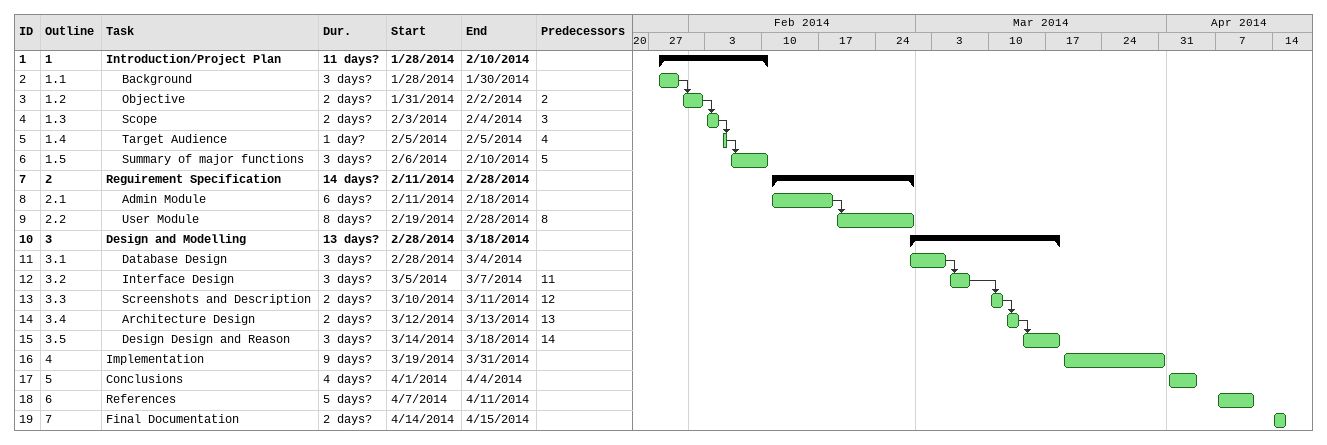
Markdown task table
| ID | WBS | Task | Duration | Start | Finish | Predecessors |
|---|---|---|---|---|---|---|
| 1 | 1 | **Introduction/Project Plan** | 11d? | 2014-01-28 | 2014-02-10 |  |
| 2 | 1.1 | Background | 3d? | 2014-01-28 | 2014-01-30 |  |
| 3 | 1.2 | Objective | 2d? | 2014-01-31 | 2014-02-02 | 2 |
| 4 | 1.3 | Scope | 2d? | 2014-02-03 | 2014-02-04 | 3 |
| 5 | 1.4 | Target Audience | 1d? | 2014-02-05 | 2014-02-05 | 4 |
| 6 | 1.5 | Summary of major functions | 3d? | 2014-02-06 | 2014-02-10 | 5 |
| 7 | 2 | **Reguirement Specification** | 14d? | 2014-02-11 | 2014-02-28 |  |
| 8 | 2.1 | Admin Module | 6d? | 2014-02-11 | 2014-02-18 |  |
| 9 | 2.2 | User Module | 8d? | 2014-02-19 | 2014-02-28 | 8 |
| 10 | 3 | **Design and Modelling** | 13d? | 2014-02-28 | 2014-03-18 |  |
| 11 | 3.1 | Database Design | 3d? | 2014-02-28 | 2014-03-04 |  |
| 12 | 3.2 | Interface Design | 3d? | 2014-03-05 | 2014-03-07 | 11 |
| 13 | 3.3 | Screenshots and Description | 2d? | 2014-03-10 | 2014-03-11 | 12 |
| 14 | 3.4 | Architecture Design | 2d? | 2014-03-12 | 2014-03-13 | 13 |
| 15 | 3.5 | Design Design and Reason | 3d? | 2014-03-14 | 2014-03-18 | 14 |
| 16 | 4 | Implementation | 9d? | 2014-03-19 | 2014-03-31 |  |
| 17 | 5 | Conclusions | 4d? | 2014-04-01 | 2014-04-04 |  |
| 18 | 6 | References | 5d? | 2014-04-07 | 2014-04-11 |  |
| 19 | 7 | Final Documentation | 2d? | 2014-04-14 | 2014-04-15 |  |
